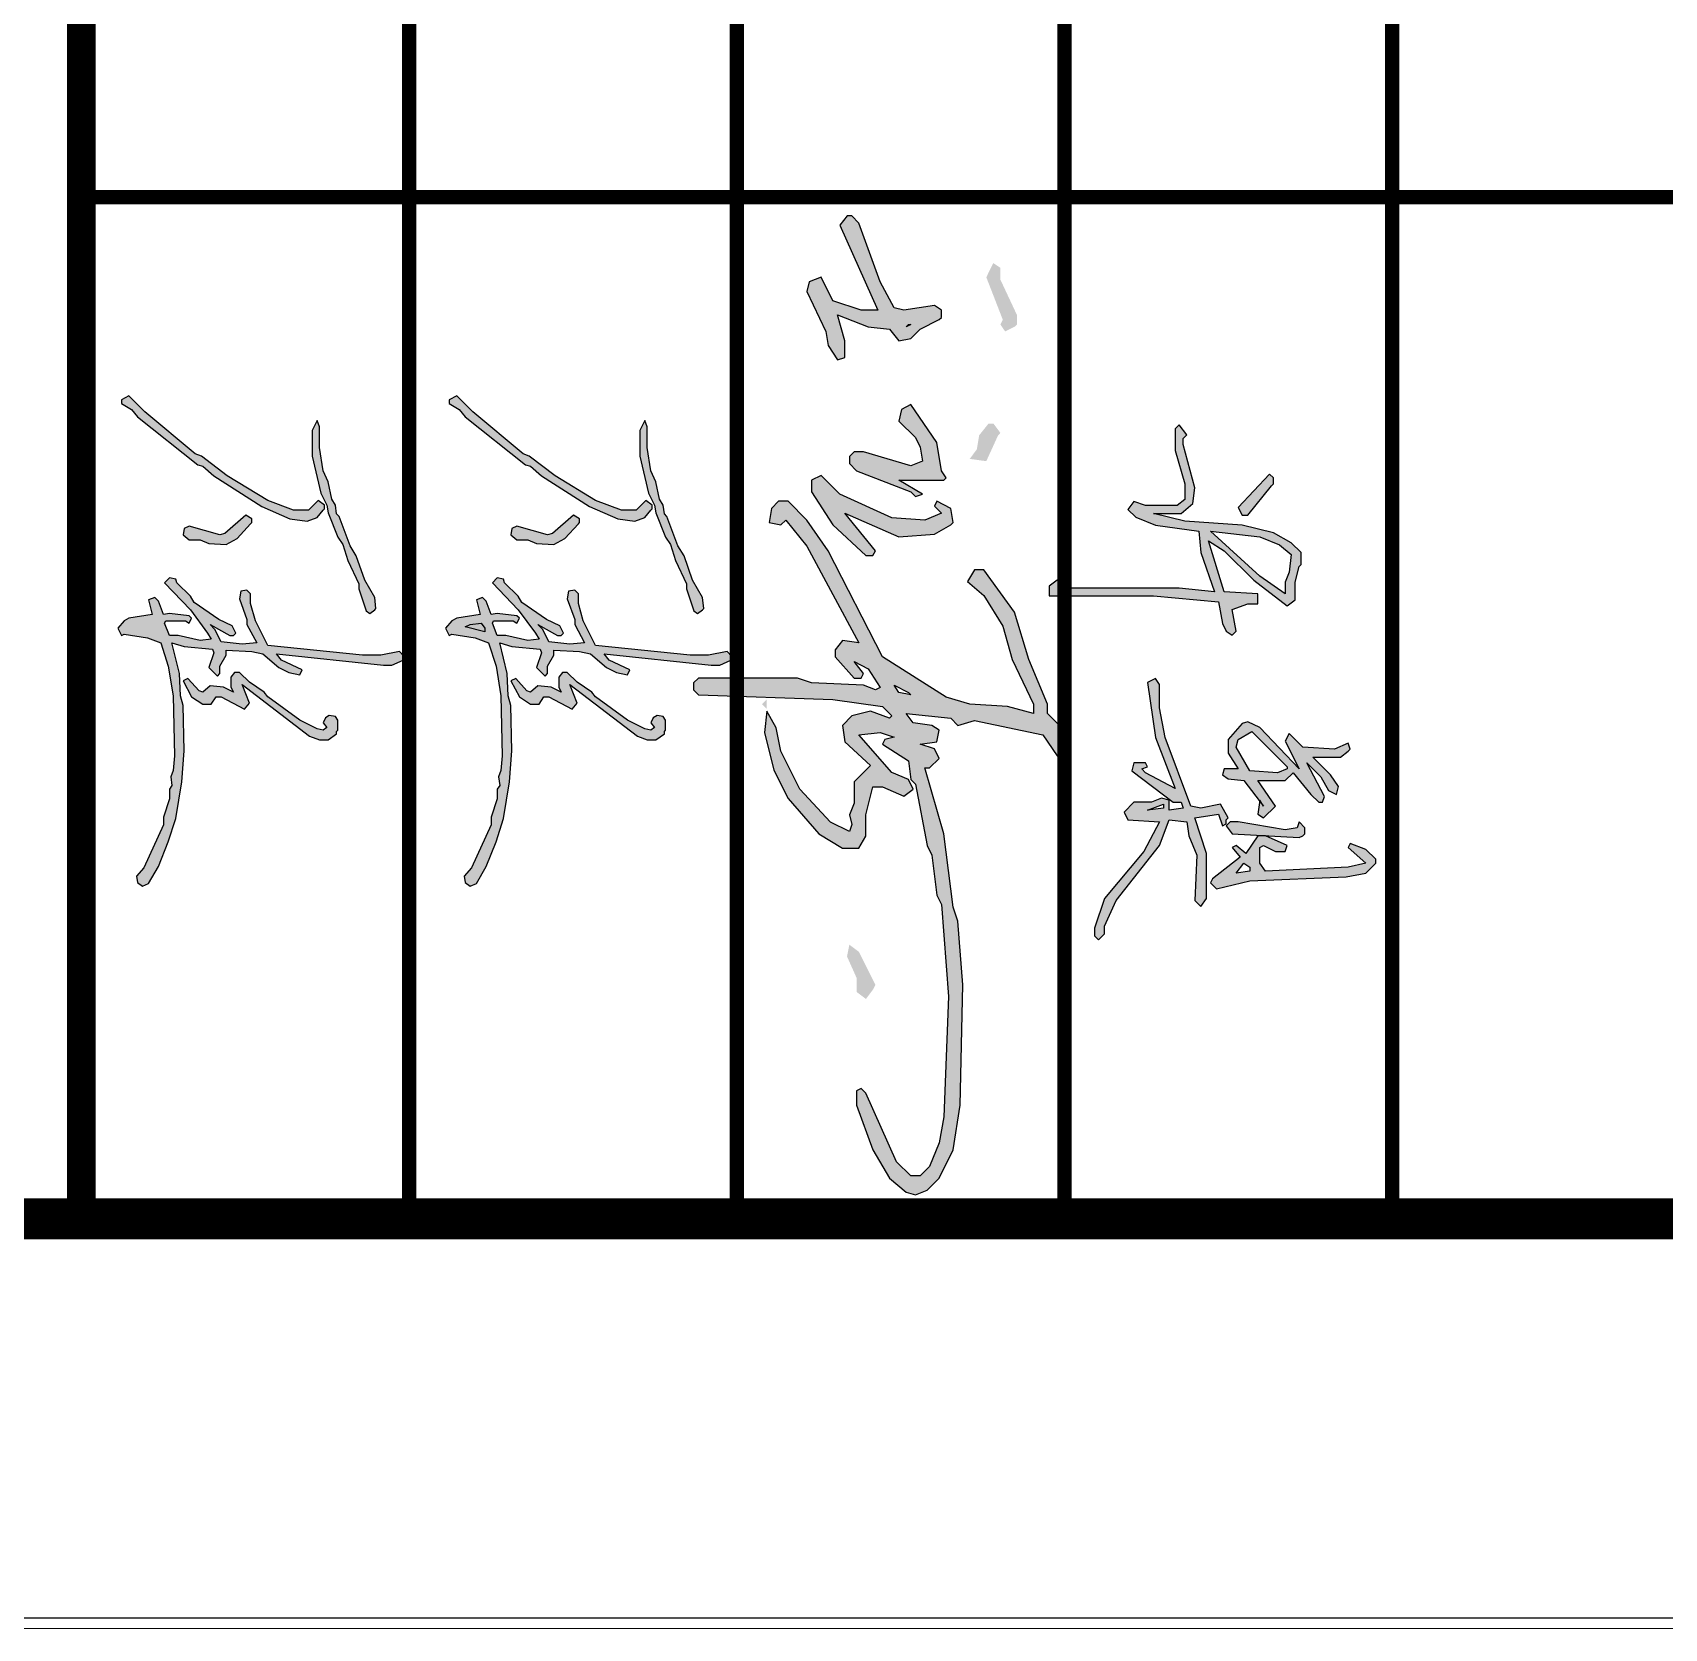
# Model space of a CAD drawing. Extents: x 826826 to 1642106, y -156213 to 399140.
# Drawn here: x 1514867 to 1515862, y 282493 to 283467 of the extents above; entities that cross this region are included whole.
import ezdxf

# ---------------------------------------------------------------- set-up
doc = ezdxf.new("R2010")
doc.units = 0
doc.header["$LTSCALE"] = 1000
doc.layers.get('0').update_dxf_attribs({"linetype": 'CONTINUOUS'})
doc.layers.add('yichutu', color=7, linetype='CONTINUOUS')
doc.layers.add('图框', color=9, linetype='CONTINUOUS', lineweight=18)

# ---------------------------------------------------------------- blocks, each defined once
blk = doc.blocks.new('A$C6AF37BC7')
h = blk.add_hatch(color=256)
h.paths.add_polyline_path([(660, -48), (672, -48), (678, -96)], flags=16)
h.paths.add_polyline_path([(708, 144), (702, 150), (660, 126), (672, 66), (666, 36), (456, -42), (366, -60), (294, -60), (276, -72), (288, -96), (456, -72), (612, -12), (564, -102), (552, -114), (546, -96), (534, -102), (534, -138), (558, -144), (654, -18), (654, 6), (672, 12), (678, -30), (648, -30), (642, -54), (654, -84), (654, -138), (684, -168), (708, -156), (714, -60), (804, -108), (948, -228), (1038, -258), (1062, -258), (1074, -246), (1056, -228), (1032, -228), (954, -192), (786, -60), (708, -30), (714, 24), (756, 30), (816, 54), (954, 48), (972, 66), (948, 84), (810, 84), (702, 48), (690, 120), (726, 132), (720, 144)])
h.paths.add_polyline_path([(852, 216), (864, 216), (870, 174), (840, 198)], flags=16)
h.paths.add_polyline_path([(-312, 282), (-318, 288), (-336, 288), (-348, 276), (-246, 180), (-222, 192), (-222, 210)], flags=17)
h.paths.add_polyline_path([(546, 330), (552, 330), (564, 300), (558, 216), (486, 174), (462, 180), (438, 222)], flags=16)
h.paths.add_polyline_path([(-102, 342), (-48, 336), (-18, 324), (18, 324), (-36, 246), (-174, 96), (-156, 246), (-132, 306)], flags=16)
h.paths.add_polyline_path([(-66, 366), (-72, 372), (-108, 372), (-138, 342), (-168, 288), (-192, 192), (-204, 18), (-228, -78), (-228, 6), (-258, 42), (-306, 48), (-438, 12), (-456, 12), (-468, 24), (-498, 0), (-486, -12), (-420, -12), (-318, 18), (-270, 18), (-252, -6), (-252, -102), (-264, -138), (-240, -156), (-216, -132), (-192, -72), (-174, 60), (-108, 66), (12, 108), (0, 0), (0, -366), (-18, -342), (-24, -372), (-6, -396), (24, -396), (24, -78), (42, 120), (108, 132), (132, 144), (144, 162), (132, 174), (66, 162), (48, 210), (48, 240), (18, 240), (12, 138), (-144, 90), (-114, 138), (-24, 228), (54, 330), (36, 354), (-18, 354)])
h.paths.add_polyline_path([(756, 378), (750, 384), (732, 384), (714, 366), (732, 360), (738, 324), (714, 180), (714, 156), (726, 144), (750, 162), (762, 366)])
h.paths.add_polyline_path([(498, 516), (492, 522), (474, 516), (492, 474), (486, 378), (444, 336), (468, 324), (552, 366), (426, 246), (408, 210), (414, 192), (462, 150), (504, 150), (552, 180), (552, 138), (570, 132), (582, 150), (588, 198), (666, 258), (648, 246), (690, 240), (702, 258), (666, 294), (588, 240), (588, 324), (564, 348), (630, 402), (654, 426), (654, 438), (636, 444), (534, 390), (576, 432), (618, 456), (630, 480), (606, 486), (570, 462), (516, 408), (516, 492)])
h.paths.add_polyline_path([(846, 594), (840, 600), (828, 600), (798, 570), (780, 522), (792, 516), (840, 570), (852, 516), (864, 264), (840, 246), (792, 246), (786, 258), (804, 294), (804, 324), (786, 330), (756, 264), (756, 240), (810, 204), (786, 174), (792, 162), (822, 186), (888, 102), (900, 96), (918, 114), (894, 216), (882, 510), (870, 570)])
at = {"linetype": 'Continuous'}
for points in [[(846, 594), (840, 600), (828, 600), (798, 570), (780, 522), (792, 516), (840, 570), (852, 516), (864, 264), (840, 246), (792, 246), (786, 258), (804, 294), (804, 324), (786, 330), (756, 264), (756, 240), (810, 204), (786, 174), (792, 162), (822, 186), (888, 102), (900, 96), (918, 114), (894, 216), (882, 510), (870, 570), (846, 594)], [(498, 516), (492, 522), (474, 516), (492, 474), (486, 378), (444, 336), (468, 324), (552, 366), (426, 246), (408, 210), (414, 192), (462, 150), (504, 150), (552, 180), (552, 138), (570, 132), (582, 150), (588, 198), (666, 258), (648, 246), (690, 240), (702, 258), (666, 294), (588, 240), (588, 324), (564, 348), (630, 402), (654, 426), (654, 438), (636, 444), (534, 390), (576, 432), (618, 456), (630, 480), (606, 486), (570, 462), (516, 408), (516, 492), (498, 516)], [(-66, 366), (-72, 372), (-108, 372), (-138, 342), (-168, 288), (-192, 192), (-204, 18), (-228, -78), (-228, 6), (-258, 42), (-306, 48), (-438, 12), (-456, 12), (-468, 24), (-498, 0), (-486, -12), (-420, -12), (-318, 18), (-270, 18), (-252, -6), (-252, -102), (-264, -138), (-240, -156), (-216, -132), (-192, -72), (-174, 60), (-108, 66), (12, 108), (0, 0), (0, -366), (-18, -342), (-24, -372), (-6, -396), (24, -396), (24, -78), (42, 120), (108, 132), (132, 144), (144, 162), (132, 174), (66, 162), (48, 210), (48, 240), (18, 240), (12, 138), (-144, 90), (-114, 138), (-24, 228), (54, 330), (36, 354), (-18, 354), (-66, 366)], [(756, 378), (750, 384), (732, 384), (714, 366), (732, 360), (738, 324), (714, 180), (714, 156), (726, 144), (750, 162), (762, 366), (756, 378)], [(-102, 342), (-48, 336), (-18, 324), (18, 324), (-36, 246), (-174, 96), (-156, 246), (-132, 306), (-102, 342)], [(546, 330), (552, 330), (564, 300), (558, 216), (486, 174), (462, 180), (438, 222), (546, 330)], [(-312, 282), (-318, 288), (-336, 288), (-348, 276), (-246, 180), (-222, 192), (-222, 210), (-312, 282)], [(852, 216), (864, 216), (870, 174), (840, 198), (852, 216)], [(708, 144), (702, 150), (660, 126), (672, 66), (666, 36), (456, -42), (366, -60), (294, -60), (276, -72), (288, -96), (456, -72), (612, -12), (564, -102), (552, -114), (546, -96), (534, -102), (534, -138), (558, -144), (654, -18), (654, 6), (672, 12), (678, -30), (648, -30), (642, -54), (654, -84), (654, -138), (684, -168), (708, -156), (714, -60), (804, -108), (948, -228), (1038, -258), (1062, -258), (1074, -246), (1056, -228), (1032, -228), (954, -192), (786, -60), (708, -30), (714, 24), (756, 30), (816, 54), (954, 48), (972, 66), (948, 84), (810, 84), (702, 48), (690, 120), (726, 132), (720, 144), (708, 144)], [(660, -48), (672, -48), (678, -96), (660, -48)]]:
    blk.add_lwpolyline(points, dxfattribs=at)
blk = doc.blocks.new('GFDDDDRG')
at = {"linetype": 'Continuous'}
h = blk.add_hatch(color=0, dxfattribs=at)
h.paths.add_polyline_path([(898706.6, -158931.4), (898709.5, -158928.5), (898703.7, -158914.1), (898703.7, -158896.8), (898689.3, -158882.4), (898689.3, -158870.9), (898666.3, -158816.2), (898649, -158758.6), (898611.6, -158706.7), (898600.1, -158706.7), (898591.4, -158721.1), (898611.6, -158738.4), (898634.6, -158775.8), (898646.1, -158816.2), (898672.1, -158870.9), (898672.1, -158882.4), (898640.4, -158873.8), (898594.3, -158870.9), (898565.5, -158862.2), (898487.7, -158813.3), (898421.5, -158683.7), (898395.6, -158646.2), (898372.5, -158623.2), (898361, -158623.2), (898352.4, -158631.8), (898349.5, -158649.1), (898363.9, -158652), (898369.7, -158646.2), (898395.6, -158677.9), (898458.9, -158796), (898438.8, -158793.1), (898430.1, -158804.6), (898430.1, -158813.3), (898453.2, -158839.2), (898461.8, -158839.2), (898464.7, -158833.4), (898453.2, -158819), (898470.5, -158827.7), (898484.9, -158850.7), (898479.1, -158853.6), (898464.7, -158847.8), (898401.3, -158845), (898384.1, -158839.2), (898263.1, -158839.2), (898257.3, -158845), (898257.3, -158853.6), (898263.1, -158859.4), (898427.3, -158865.1), (898487.7, -158873.8), (898499.3, -158885.3), (898496.4, -158888.2), (898473.3, -158879.5), (898450.3, -158885.3), (898438.8, -158896.8), (898441.7, -158917), (898473.3, -158945.8), (898453.2, -158965.9), (898453.2, -158991.8), (898447.4, -159006.2), (898450.3, -159017.8), (898447.4, -159026.4), (898424.4, -159014.9), (898386.9, -158974.6), (898363.9, -158928.5), (898358.1, -158899.7), (898346.6, -158879.5), (898343.7, -158905.4), (898355.3, -158951.5), (898372.5, -158986.1), (898410, -159029.3), (898438.8, -159046.6), (898458.9, -159046.6), (898467.6, -159032.2), (898467.6, -159006.2), (898476.2, -158971.7), (898487.7, -158971.7), (898513.7, -158983.2), (898525.2, -158974.6), (898519.4, -158963), (898499.3, -158954.4), (898458.9, -158908.3), (898484.9, -158905.4), (898502.1, -158911.2), (898490.6, -158914.1), (898487.7, -158919.8), (898519.4, -158940), (898522.3, -158963), (898528.1, -158968.8), (898542.5, -159043.7), (898548.2, -159055.2), (898554, -159104.2), (898559.7, -159115.7), (898568.4, -159228), (898562.6, -159374.9), (898556.9, -159406.6), (898545.3, -159435.4), (898533.8, -159446.9), (898522.3, -159446.9), (898505, -159429.6), (898467.6, -159346.1), (898461.8, -159340.3), (898456.1, -159343.2), (898456.1, -159360.5), (898476.2, -159415.2), (898496.4, -159449.8), (898516.5, -159467), (898528.1, -159469.9), (898542.5, -159464.2), (898556.9, -159449.8), (898574.1, -159415.2), (898582.8, -159360.5), (898585.7, -159213.6), (898579.9, -159135.8), (898574.1, -159118.6), (898562.6, -159029.3), (898539.6, -158948.6), (898545.3, -158948.6), (898556.9, -158937.1), (898551.1, -158925.6), (898533.8, -158919.8), (898554, -158917), (898556.9, -158902.6), (898548.2, -158896.8), (898525.2, -158893.9), (898516.5, -158882.4), (898571.3, -158888.2), (898579.9, -158896.8), (898600.1, -158891), (898683.6, -158908.3), (898700.9, -158934.2)])
h.paths.add_polyline_path([(898519.4, -158856.5), (898522.3, -158859.4), (898507.9, -158856.5), (898502.1, -158847.8)], flags=16)
h.paths.add_polyline_path([(898343.7, -158873.8), (898346.6, -158876.6), (898346.6, -158865.1), (898340.9, -158870.9)], flags=17)
h.paths.add_polyline_path([(898476.2, -159219.4), (898479.1, -159213.6), (898458.9, -159173.3), (898447.4, -159164.6), (898444.5, -159179), (898456.1, -159205), (898456.1, -159222.2), (898467.6, -159230.9)], flags=17)
h.paths.add_polyline_path([(898519.4, -158407.2), (898522.3, -158407.2), (898516.5, -158410.1)], flags=16)
h.paths.add_polyline_path([(898556.9, -158401.4), (898559.7, -158398.6), (898559.7, -158389.9), (898551.1, -158384.2), (898513.7, -158389.9), (898502.1, -158387), (898484.9, -158355.4), (898458.9, -158283.4), (898450.3, -158274.7), (898444.5, -158274.7), (898435.9, -158286.2), (898482, -158389.9), (898461.8, -158389.9), (898427.3, -158378.4), (898412.9, -158349.6), (898398.5, -158355.4), (898395.6, -158366.9), (898418.6, -158415.8), (898421.5, -158433.1), (898433, -158450.4), (898441.7, -158447.5), (898441.7, -158427.4), (898433, -158395.7), (898470.5, -158410.1), (898496.4, -158413), (898507.9, -158427.4), (898522.3, -158424.5), (898533.8, -158413)])
h.paths.add_polyline_path([(898562.6, -158597.3), (898565.5, -158594.4), (898559.7, -158585.8), (898554, -158551.2), (898522.3, -158505.1), (898510.8, -158510.9), (898507.9, -158525.3), (898528.1, -158545.4), (898533.8, -158557), (898536.7, -158574.2), (898522.3, -158580), (898464.7, -158562.7), (898453.2, -158562.7), (898447.4, -158568.5), (898447.4, -158577.1), (898456.1, -158585.8), (898522.3, -158611.7), (898528.1, -158617.4), (898536.7, -158614.6), (898507.9, -158597.3)])
h.paths.add_polyline_path([(898571.3, -158652), (898574.1, -158649.1), (898571.3, -158631.8), (898554, -158623.2), (898551.1, -158629), (898559.7, -158637.6), (898539.6, -158646.2), (898499.3, -158643.4), (898435.9, -158614.6), (898412.9, -158591.5), (898401.3, -158597.3), (898401.3, -158611.7), (898427.3, -158652), (898467.6, -158689.4), (898476.2, -158689.4), (898479.1, -158683.7), (898441.7, -158637.6), (898507.9, -158666.4), (898551.1, -158663.5)])
h.paths.add_polyline_path([(898628.9, -158542.6), (898631.7, -158539.7), (898623.1, -158528.2), (898617.3, -158528.2), (898605.8, -158542.6), (898602.9, -158559.8), (898594.3, -158571.4), (898614.5, -158574.2)])
h.paths.add_polyline_path([(898649, -158410.1), (898651.9, -158407.2), (898651.9, -158395.7), (898631.7, -158352.5), (898631.7, -158338.1), (898623.1, -158332.3), (898614.5, -158349.6), (898634.6, -158401.4), (898631.7, -158407.2), (898637.5, -158415.8)])
h = blk.add_hatch(color=256, dxfattribs=at)
h.paths.add_polyline_path([(897805.1, -158634.1), (897806.6, -158632.6), (897806.6, -158628.1), (897799.1, -158622.1), (897787.1, -158634.1), (897769.1, -158634.1), (897737.6, -158622.1), (897688.1, -158592.1), (897656.6, -158568.1), (897649.1, -158565.1), (897587.6, -158514.1), (897568.1, -158494.6), (897559.1, -158499.1), (897559.1, -158503.6), (897571.1, -158511.1), (897578.6, -158520.1), (897652.1, -158578.6), (897658.1, -158580.1), (897671.6, -158592.1), (897730.1, -158629.6), (897764.6, -158644.6), (897785.6, -158647.6), (897797.6, -158643.1)])
h.paths.add_polyline_path([(897868.1, -158755.6), (897869.6, -158754.1), (897868.1, -158740.6), (897856.1, -158719.6), (897845.6, -158689.6), (897838.1, -158677.6), (897824.6, -158641.6), (897821.6, -158638.6), (897820.1, -158628.1), (897815.6, -158620.6), (897811.1, -158599.6), (897805.1, -158586.1), (897800.6, -158557.6), (897800.6, -158532.1), (897797.6, -158524.6), (897791.6, -158536.6), (897791.6, -158568.1), (897802.1, -158613.1), (897809.6, -158628.1), (897811.1, -158637.1), (897823.1, -158667.1), (897829.1, -158676.1), (897835.1, -158695.6), (897848.6, -158724.1), (897848.6, -158730.1), (897857.6, -158757.1), (897862.1, -158760.1)])
h.paths.add_polyline_path([(897716.6, -158650.6), (897718.1, -158649.1), (897718.1, -158644.6), (897710.6, -158640.1), (897685.1, -158662.6), (897679.1, -158664.1), (897641.6, -158653.6), (897635.6, -158656.6), (897634.1, -158664.1), (897641.6, -158670.1), (897655.1, -158670.1), (897665.6, -158674.6), (897686.6, -158676.1), (897700.1, -158668.6)])
h.paths.add_polyline_path([(897902.6, -158817.1), (897904.1, -158815.6), (897904.1, -158812.6), (897898.1, -158806.6), (897875.6, -158811.1), (897853.1, -158811.1), (897737.6, -158799.1), (897722.6, -158769.1), (897716.6, -158748.1), (897716.6, -158736.1), (897712.1, -158731.6), (897704.6, -158733.1), (897703.1, -158742.1), (897712.1, -158767.6), (897712.1, -158773.6), (897724.1, -158796.1), (897706.1, -158797.6), (897680.6, -158794.6), (897673.1, -158779.6), (897667.1, -158773.6), (897691.1, -158787.1), (897695.6, -158787.1), (897698.6, -158784.1), (897694.1, -158775.1), (897677.6, -158767.6), (897647.6, -158746.6), (897643.1, -158739.1), (897626.6, -158722.6), (897625.1, -158718.1), (897617.6, -158716.6), (897611.6, -158722.6), (897643.1, -158755.6), (897664.1, -158784.1), (897668.6, -158791.6), (897655.1, -158793.1), (897628.1, -158787.1), (897617.6, -158787.1), (897611.6, -158772.1), (897613.1, -158769.1), (897637.1, -158769.1), (897641.6, -158772.1), (897644.6, -158766.1), (897641.6, -158763.1), (897617.6, -158760.1), (897610.1, -158761.6), (897604.1, -158745.1), (897599.6, -158740.6), (897592.1, -158743.6), (897596.6, -158761.6), (897568.1, -158766.1), (897562.1, -158769.1), (897554.6, -158778.1), (897559.1, -158787.1), (897562.1, -158785.6), (897590.6, -158790.1), (897607.1, -158796.1), (897616.1, -158824.6), (897622.1, -158860.6), (897623.6, -158934.1), (897622.1, -158952.1), (897619.1, -158959.6), (897620.6, -158970.1), (897617.6, -158974.6), (897617.6, -158986.6), (897610.1, -159009.1), (897610.1, -159018.1), (897586.1, -159070.6), (897577.1, -159081.1), (897578.6, -159088.6), (897584.6, -159093.1), (897592.1, -159090.1), (897604.1, -159069.1), (897616.1, -159039.1), (897625.1, -159010.6), (897632.6, -158965.6), (897635.6, -158928.1), (897634.1, -158872.6), (897631.1, -158860.6), (897629.6, -158833.6), (897620.6, -158796.1), (897635.6, -158800.6), (897670.1, -158803.6), (897671.6, -158808.1), (897665.6, -158826.1), (897676.1, -158836.6), (897679.1, -158833.6), (897679.1, -158824.6), (897686.6, -158811.1), (897686.6, -158805.1), (897718.1, -158806.6), (897731.6, -158809.6), (897751.1, -158826.1), (897763.1, -158832.1), (897776.6, -158835.1), (897779.6, -158829.1), (897754.1, -158817.1), (897748.1, -158809.6), (897878.6, -158823.1), (897889.1, -158823.1)])
h.paths.add_polyline_path([(897821.6, -158904.1), (897823.1, -158902.6), (897823.1, -158890.6), (897820.1, -158886.1), (897812.6, -158884.6), (897808.1, -158887.6), (897805.1, -158893.6), (897809.6, -158899.6), (897805.1, -158902.6), (897797.6, -158901.1), (897776.6, -158890.6), (897737.6, -158862.1), (897733.1, -158856.1), (897715.1, -158844.1), (897703.1, -158832.1), (897697.1, -158832.1), (897692.6, -158838.1), (897692.6, -158850.1), (897695.6, -158856.1), (897683.6, -158850.1), (897667.1, -158848.6), (897658.1, -158856.1), (897653.6, -158854.6), (897640.1, -158839.6), (897634.1, -158842.6), (897644.6, -158862.1), (897658.1, -158871.1), (897668.6, -158871.1), (897674.6, -158862.1), (897680.6, -158862.1), (897709.1, -158877.1), (897715.1, -158869.6), (897706.1, -158847.1), (897788.6, -158910.1), (897800.6, -158914.6), (897811.1, -158914.6), (897821.6, -158907.1)], flags=17)
h = blk.add_hatch(color=256, dxfattribs=at)
h.paths.add_polyline_path([(898205.1, -158634.1), (898206.6, -158632.6), (898206.6, -158628.1), (898199.1, -158622.1), (898187.1, -158634.1), (898169.1, -158634.1), (898137.6, -158622.1), (898088.1, -158592.1), (898056.6, -158568.1), (898049.1, -158565.1), (897987.6, -158514.1), (897968.1, -158494.6), (897959.1, -158499.1), (897959.1, -158503.6), (897971.1, -158511.1), (897978.6, -158520.1), (898052.1, -158578.6), (898058.1, -158580.1), (898071.6, -158592.1), (898130.1, -158629.6), (898164.6, -158644.6), (898185.6, -158647.6), (898197.6, -158643.1)])
h.paths.add_polyline_path([(898268.1, -158755.6), (898269.6, -158754.1), (898268.1, -158740.6), (898256.1, -158719.6), (898245.6, -158689.6), (898238.1, -158677.6), (898224.6, -158641.6), (898221.6, -158638.6), (898220.1, -158628.1), (898215.6, -158620.6), (898211.1, -158599.6), (898205.1, -158586.1), (898200.6, -158557.6), (898200.6, -158532.1), (898197.6, -158524.6), (898191.6, -158536.6), (898191.6, -158568.1), (898202.1, -158613.1), (898209.6, -158628.1), (898211.1, -158637.1), (898223.1, -158667.1), (898229.1, -158676.1), (898235.1, -158695.6), (898248.6, -158724.1), (898248.6, -158730.1), (898257.6, -158757.1), (898262.1, -158760.1)])
h.paths.add_polyline_path([(898116.6, -158650.6), (898118.1, -158649.1), (898118.1, -158644.6), (898110.6, -158640.1), (898085.1, -158662.6), (898079.1, -158664.1), (898041.6, -158653.6), (898035.6, -158656.6), (898034.1, -158664.1), (898041.6, -158670.1), (898055.1, -158670.1), (898065.6, -158674.6), (898086.6, -158676.1), (898100.1, -158668.6)])
h.paths.add_polyline_path([(898302.6, -158817.1), (898304.1, -158815.6), (898304.1, -158812.6), (898298.1, -158806.6), (898275.6, -158811.1), (898253.1, -158811.1), (898137.6, -158799.1), (898122.6, -158769.1), (898116.6, -158748.1), (898116.6, -158736.1), (898112.1, -158731.6), (898104.6, -158733.1), (898103.1, -158742.1), (898112.1, -158767.6), (898112.1, -158773.6), (898124.1, -158796.1), (898106.1, -158797.6), (898080.6, -158794.6), (898073.1, -158779.6), (898067.1, -158773.6), (898091.1, -158787.1), (898095.6, -158787.1), (898098.6, -158784.1), (898094.1, -158775.1), (898077.6, -158767.6), (898047.6, -158746.6), (898043.1, -158739.1), (898026.6, -158722.6), (898025.1, -158718.1), (898017.6, -158716.6), (898011.6, -158722.6), (898043.1, -158755.6), (898064.1, -158784.1), (898068.6, -158791.6), (898055.1, -158793.1), (898028.1, -158787.1), (898017.6, -158787.1), (898011.6, -158772.1), (898013.1, -158769.1), (898037.1, -158769.1), (898041.6, -158772.1), (898044.6, -158766.1), (898041.6, -158763.1), (898017.6, -158760.1), (898010.1, -158761.6), (898004.1, -158745.1), (897999.6, -158740.6), (897992.1, -158743.6), (897996.6, -158761.6), (897968.1, -158766.1), (897962.1, -158769.1), (897954.6, -158778.1), (897959.1, -158787.1), (897962.1, -158785.6), (897990.6, -158790.1), (898007.1, -158796.1), (898016.1, -158824.6), (898022.1, -158860.6), (898023.6, -158934.1), (898022.1, -158952.1), (898019.1, -158959.6), (898020.6, -158970.1), (898017.6, -158974.6), (898017.6, -158986.6), (898010.1, -159009.1), (898010.1, -159018.1), (897986.1, -159070.6), (897977.1, -159081.1), (897978.6, -159088.6), (897984.6, -159093.1), (897992.1, -159090.1), (898004.1, -159069.1), (898016.1, -159039.1), (898025.1, -159010.6), (898032.6, -158965.6), (898035.6, -158928.1), (898034.1, -158872.6), (898031.1, -158860.6), (898029.6, -158833.6), (898020.6, -158796.1), (898035.6, -158800.6), (898070.1, -158803.6), (898071.6, -158808.1), (898065.6, -158826.1), (898076.1, -158836.6), (898079.1, -158833.6), (898079.1, -158824.6), (898086.6, -158811.1), (898086.6, -158805.1), (898118.1, -158806.6), (898131.6, -158809.6), (898151.1, -158826.1), (898163.1, -158832.1), (898176.6, -158835.1), (898179.6, -158829.1), (898154.1, -158817.1), (898148.1, -158809.6), (898278.6, -158823.1), (898289.1, -158823.1)])
h.paths.add_polyline_path([(898221.6, -158904.1), (898223.1, -158902.6), (898223.1, -158890.6), (898220.1, -158886.1), (898212.6, -158884.6), (898208.1, -158887.6), (898205.1, -158893.6), (898209.6, -158899.6), (898205.1, -158902.6), (898197.6, -158901.1), (898176.6, -158890.6), (898137.6, -158862.1), (898133.1, -158856.1), (898115.1, -158844.1), (898103.1, -158832.1), (898097.1, -158832.1), (898092.6, -158838.1), (898092.6, -158850.1), (898095.6, -158856.1), (898083.6, -158850.1), (898067.1, -158848.6), (898058.1, -158856.1), (898053.6, -158854.6), (898040.1, -158839.6), (898034.1, -158842.6), (898044.6, -158862.1), (898058.1, -158871.1), (898068.6, -158871.1), (898074.6, -158862.1), (898080.6, -158862.1), (898109.1, -158877.1), (898115.1, -158869.6), (898106.1, -158847.1), (898188.6, -158910.1), (898200.6, -158914.6), (898211.1, -158914.6), (898221.6, -158907.1)], flags=17)
at = {"color": 0, "linetype": 'Continuous'}
for points in [[(898556.9, -158401.4), (898559.7, -158398.6), (898559.7, -158389.9), (898551.1, -158384.2), (898513.7, -158389.9), (898502.1, -158387), (898484.9, -158355.4), (898458.9, -158283.4), (898450.3, -158274.7), (898444.5, -158274.7), (898435.9, -158286.2), (898482, -158389.9), (898461.8, -158389.9), (898427.3, -158378.4), (898412.9, -158349.6), (898398.5, -158355.4), (898395.6, -158366.9), (898418.6, -158415.8), (898421.5, -158433.1), (898433, -158450.4), (898441.7, -158447.5), (898441.7, -158427.4), (898433, -158395.7), (898470.5, -158410.1), (898496.4, -158413), (898507.9, -158427.4), (898522.3, -158424.5), (898533.8, -158413), (898556.9, -158401.4)], [(898519.4, -158407.2), (898522.3, -158407.2), (898516.5, -158410.1), (898519.4, -158407.2)], [(898562.6, -158597.3), (898565.5, -158594.4), (898559.7, -158585.8), (898554, -158551.2), (898522.3, -158505.1), (898510.8, -158510.9), (898507.9, -158525.3), (898528.1, -158545.4), (898533.8, -158557), (898536.7, -158574.2), (898522.3, -158580), (898464.7, -158562.7), (898453.2, -158562.7), (898447.4, -158568.5), (898447.4, -158577.1), (898456.1, -158585.8), (898522.3, -158611.7), (898528.1, -158617.4), (898536.7, -158614.6), (898507.9, -158597.3), (898562.6, -158597.3)], [(898571.3, -158652), (898574.1, -158649.1), (898571.3, -158631.8), (898554, -158623.2), (898551.1, -158629), (898559.7, -158637.6), (898539.6, -158646.2), (898499.3, -158643.4), (898435.9, -158614.6), (898412.9, -158591.5), (898401.3, -158597.3), (898401.3, -158611.7), (898427.3, -158652), (898467.6, -158689.4), (898476.2, -158689.4), (898479.1, -158683.7), (898441.7, -158637.6), (898507.9, -158666.4), (898551.1, -158663.5), (898571.3, -158652)], [(898706.6, -158931.4), (898709.5, -158928.5), (898703.7, -158914.1), (898703.7, -158896.8), (898689.3, -158882.4), (898689.3, -158870.9), (898666.3, -158816.2), (898649, -158758.6), (898611.6, -158706.7), (898600.1, -158706.7), (898591.4, -158721.1), (898611.6, -158738.4), (898634.6, -158775.8), (898646.1, -158816.2), (898672.1, -158870.9), (898672.1, -158882.4), (898640.4, -158873.8), (898594.3, -158870.9), (898565.5, -158862.2), (898487.7, -158813.3), (898421.5, -158683.7), (898395.6, -158646.2), (898372.5, -158623.2), (898361, -158623.2), (898352.4, -158631.8), (898349.5, -158649.1), (898363.9, -158652), (898369.7, -158646.2), (898395.6, -158677.9), (898458.9, -158796), (898438.8, -158793.1), (898430.1, -158804.6), (898430.1, -158813.3), (898453.2, -158839.2), (898461.8, -158839.2), (898464.7, -158833.4), (898453.2, -158819), (898470.5, -158827.7), (898484.9, -158850.7), (898479.1, -158853.6), (898464.7, -158847.8), (898401.3, -158845), (898384.1, -158839.2), (898263.1, -158839.2), (898257.3, -158845), (898257.3, -158853.6), (898263.1, -158859.4), (898427.3, -158865.1), (898487.7, -158873.8), (898499.3, -158885.3), (898496.4, -158888.2), (898473.3, -158879.5), (898450.3, -158885.3), (898438.8, -158896.8), (898441.7, -158917), (898473.3, -158945.8), (898453.2, -158965.9), (898453.2, -158991.8), (898447.4, -159006.2), (898450.3, -159017.8), (898447.4, -159026.4), (898424.4, -159014.9), (898386.9, -158974.6), (898363.9, -158928.5), (898358.1, -158899.7), (898346.6, -158879.5), (898343.7, -158905.4), (898355.3, -158951.5), (898372.5, -158986.1), (898410, -159029.3), (898438.8, -159046.6), (898458.9, -159046.6), (898467.6, -159032.2), (898467.6, -159006.2), (898476.2, -158971.7), (898487.7, -158971.7), (898513.7, -158983.2), (898525.2, -158974.6), (898519.4, -158963), (898499.3, -158954.4), (898458.9, -158908.3), (898484.9, -158905.4), (898502.1, -158911.2), (898490.6, -158914.1), (898487.7, -158919.8), (898519.4, -158940), (898522.3, -158963), (898528.1, -158968.8), (898542.5, -159043.7), (898548.2, -159055.2), (898554, -159104.2), (898559.7, -159115.7), (898568.4, -159228), (898562.6, -159374.9), (898556.9, -159406.6), (898545.3, -159435.4), (898533.8, -159446.9), (898522.3, -159446.9), (898505, -159429.6), (898467.6, -159346.1), (898461.8, -159340.3), (898456.1, -159343.2), (898456.1, -159360.5), (898476.2, -159415.2), (898496.4, -159449.8), (898516.5, -159467), (898528.1, -159469.9), (898542.5, -159464.2), (898556.9, -159449.8), (898574.1, -159415.2), (898582.8, -159360.5), (898585.7, -159213.6), (898579.9, -159135.8), (898574.1, -159118.6), (898562.6, -159029.3), (898539.6, -158948.6), (898545.3, -158948.6), (898556.9, -158937.1), (898551.1, -158925.6), (898533.8, -158919.8), (898554, -158917), (898556.9, -158902.6), (898548.2, -158896.8), (898525.2, -158893.9), (898516.5, -158882.4), (898571.3, -158888.2), (898579.9, -158896.8), (898600.1, -158891), (898683.6, -158908.3), (898700.9, -158934.2), (898706.6, -158931.4)], [(898519.4, -158856.5), (898522.3, -158859.4), (898507.9, -158856.5), (898502.1, -158847.8), (898519.4, -158856.5)]]:
    blk.add_lwpolyline(points, dxfattribs=at)
at = {"linetype": 'Continuous'}
for points in [[(897805.1, -158634.1), (897806.6, -158632.6), (897806.6, -158628.1), (897799.1, -158622.1), (897787.1, -158634.1), (897769.1, -158634.1), (897737.6, -158622.1), (897688.1, -158592.1), (897656.6, -158568.1), (897649.1, -158565.1), (897587.6, -158514.1), (897568.1, -158494.6), (897559.1, -158499.1), (897559.1, -158503.6), (897571.1, -158511.1), (897578.6, -158520.1), (897652.1, -158578.6), (897658.1, -158580.1), (897671.6, -158592.1), (897730.1, -158629.6), (897764.6, -158644.6), (897785.6, -158647.6), (897797.6, -158643.1), (897805.1, -158634.1)], [(898205.1, -158634.1), (898206.6, -158632.6), (898206.6, -158628.1), (898199.1, -158622.1), (898187.1, -158634.1), (898169.1, -158634.1), (898137.6, -158622.1), (898088.1, -158592.1), (898056.6, -158568.1), (898049.1, -158565.1), (897987.6, -158514.1), (897968.1, -158494.6), (897959.1, -158499.1), (897959.1, -158503.6), (897971.1, -158511.1), (897978.6, -158520.1), (898052.1, -158578.6), (898058.1, -158580.1), (898071.6, -158592.1), (898130.1, -158629.6), (898164.6, -158644.6), (898185.6, -158647.6), (898197.6, -158643.1), (898205.1, -158634.1)], [(897868.1, -158755.6), (897869.6, -158754.1), (897868.1, -158740.6), (897856.1, -158719.6), (897845.6, -158689.6), (897838.1, -158677.6), (897824.6, -158641.6), (897821.6, -158638.6), (897820.1, -158628.1), (897815.6, -158620.6), (897811.1, -158599.6), (897805.1, -158586.1), (897800.6, -158557.6), (897800.6, -158532.1), (897797.6, -158524.6), (897791.6, -158536.6), (897791.6, -158568.1), (897802.1, -158613.1), (897809.6, -158628.1), (897811.1, -158637.1), (897823.1, -158667.1), (897829.1, -158676.1), (897835.1, -158695.6), (897848.6, -158724.1), (897848.6, -158730.1), (897857.6, -158757.1), (897862.1, -158760.1), (897868.1, -158755.6)], [(898268.1, -158755.6), (898269.6, -158754.1), (898268.1, -158740.6), (898256.1, -158719.6), (898245.6, -158689.6), (898238.1, -158677.6), (898224.6, -158641.6), (898221.6, -158638.6), (898220.1, -158628.1), (898215.6, -158620.6), (898211.1, -158599.6), (898205.1, -158586.1), (898200.6, -158557.6), (898200.6, -158532.1), (898197.6, -158524.6), (898191.6, -158536.6), (898191.6, -158568.1), (898202.1, -158613.1), (898209.6, -158628.1), (898211.1, -158637.1), (898223.1, -158667.1), (898229.1, -158676.1), (898235.1, -158695.6), (898248.6, -158724.1), (898248.6, -158730.1), (898257.6, -158757.1), (898262.1, -158760.1), (898268.1, -158755.6)], [(897716.6, -158650.6), (897718.1, -158649.1), (897718.1, -158644.6), (897710.6, -158640.1), (897685.1, -158662.6), (897679.1, -158664.1), (897641.6, -158653.6), (897635.6, -158656.6), (897634.1, -158664.1), (897641.6, -158670.1), (897655.1, -158670.1), (897665.6, -158674.6), (897686.6, -158676.1), (897700.1, -158668.6), (897716.6, -158650.6)], [(898116.6, -158650.6), (898118.1, -158649.1), (898118.1, -158644.6), (898110.6, -158640.1), (898085.1, -158662.6), (898079.1, -158664.1), (898041.6, -158653.6), (898035.6, -158656.6), (898034.1, -158664.1), (898041.6, -158670.1), (898055.1, -158670.1), (898065.6, -158674.6), (898086.6, -158676.1), (898100.1, -158668.6), (898116.6, -158650.6)], [(897902.6, -158817.1), (897904.1, -158815.6), (897904.1, -158812.6), (897898.1, -158806.6), (897875.6, -158811.1), (897853.1, -158811.1), (897737.6, -158799.1), (897722.6, -158769.1), (897716.6, -158748.1), (897716.6, -158736.1), (897712.1, -158731.6), (897704.6, -158733.1), (897703.1, -158742.1), (897712.1, -158767.6), (897712.1, -158773.6), (897724.1, -158796.1), (897706.1, -158797.6), (897680.6, -158794.6), (897673.1, -158779.6), (897667.1, -158773.6), (897691.1, -158787.1), (897695.6, -158787.1), (897698.6, -158784.1), (897694.1, -158775.1), (897677.6, -158767.6), (897647.6, -158746.6), (897643.1, -158739.1), (897626.6, -158722.6), (897625.1, -158718.1), (897617.6, -158716.6), (897611.6, -158722.6), (897643.1, -158755.6), (897664.1, -158784.1), (897668.6, -158791.6), (897655.1, -158793.1), (897628.1, -158787.1), (897617.6, -158787.1), (897611.6, -158772.1), (897613.1, -158769.1), (897637.1, -158769.1), (897641.6, -158772.1), (897644.6, -158766.1), (897641.6, -158763.1), (897617.6, -158760.1), (897610.1, -158761.6), (897604.1, -158745.1), (897599.6, -158740.6), (897592.1, -158743.6), (897596.6, -158761.6), (897568.1, -158766.1), (897562.1, -158769.1), (897554.6, -158778.1), (897559.1, -158787.1), (897562.1, -158785.6), (897590.6, -158790.1), (897607.1, -158796.1), (897616.1, -158824.6), (897622.1, -158860.6), (897623.6, -158934.1), (897622.1, -158952.1), (897619.1, -158959.6), (897620.6, -158970.1), (897617.6, -158974.6), (897617.6, -158986.6), (897610.1, -159009.1), (897610.1, -159018.1), (897586.1, -159070.6), (897577.1, -159081.1), (897578.6, -159088.6), (897584.6, -159093.1), (897592.1, -159090.1), (897604.1, -159069.1), (897616.1, -159039.1), (897625.1, -159010.6), (897632.6, -158965.6), (897635.6, -158928.1), (897634.1, -158872.6), (897631.1, -158860.6), (897629.6, -158833.6), (897620.6, -158796.1), (897635.6, -158800.6), (897670.1, -158803.6), (897671.6, -158808.1), (897665.6, -158826.1), (897676.1, -158836.6), (897679.1, -158833.6), (897679.1, -158824.6), (897686.6, -158811.1), (897686.6, -158805.1), (897718.1, -158806.6), (897731.6, -158809.6), (897751.1, -158826.1), (897763.1, -158832.1), (897776.6, -158835.1), (897779.6, -158829.1), (897754.1, -158817.1), (897748.1, -158809.6), (897878.6, -158823.1), (897889.1, -158823.1), (897902.6, -158817.1)], [(898302.6, -158817.1), (898304.1, -158815.6), (898304.1, -158812.6), (898298.1, -158806.6), (898275.6, -158811.1), (898253.1, -158811.1), (898137.6, -158799.1), (898122.6, -158769.1), (898116.6, -158748.1), (898116.6, -158736.1), (898112.1, -158731.6), (898104.6, -158733.1), (898103.1, -158742.1), (898112.1, -158767.6), (898112.1, -158773.6), (898124.1, -158796.1), (898106.1, -158797.6), (898080.6, -158794.6), (898073.1, -158779.6), (898067.1, -158773.6), (898091.1, -158787.1), (898095.6, -158787.1), (898098.6, -158784.1), (898094.1, -158775.1), (898077.6, -158767.6), (898047.6, -158746.6), (898043.1, -158739.1), (898026.6, -158722.6), (898025.1, -158718.1), (898017.6, -158716.6), (898011.6, -158722.6), (898043.1, -158755.6), (898064.1, -158784.1), (898068.6, -158791.6), (898055.1, -158793.1), (898028.1, -158787.1), (898017.6, -158787.1), (898011.6, -158772.1), (898013.1, -158769.1), (898037.1, -158769.1), (898041.6, -158772.1), (898044.6, -158766.1), (898041.6, -158763.1), (898017.6, -158760.1), (898010.1, -158761.6), (898004.1, -158745.1), (897999.6, -158740.6), (897992.1, -158743.6), (897996.6, -158761.6), (897968.1, -158766.1), (897962.1, -158769.1), (897954.6, -158778.1), (897959.1, -158787.1), (897962.1, -158785.6), (897990.6, -158790.1), (898007.1, -158796.1), (898016.1, -158824.6), (898022.1, -158860.6), (898023.6, -158934.1), (898022.1, -158952.1), (898019.1, -158959.6), (898020.6, -158970.1), (898017.6, -158974.6), (898017.6, -158986.6), (898010.1, -159009.1), (898010.1, -159018.1), (897986.1, -159070.6), (897977.1, -159081.1), (897978.6, -159088.6), (897984.6, -159093.1), (897992.1, -159090.1), (898004.1, -159069.1), (898016.1, -159039.1), (898025.1, -159010.6), (898032.6, -158965.6), (898035.6, -158928.1), (898034.1, -158872.6), (898031.1, -158860.6), (898029.6, -158833.6), (898020.6, -158796.1), (898035.6, -158800.6), (898070.1, -158803.6), (898071.6, -158808.1), (898065.6, -158826.1), (898076.1, -158836.6), (898079.1, -158833.6), (898079.1, -158824.6), (898086.6, -158811.1), (898086.6, -158805.1), (898118.1, -158806.6), (898131.6, -158809.6), (898151.1, -158826.1), (898163.1, -158832.1), (898176.6, -158835.1), (898179.6, -158829.1), (898154.1, -158817.1), (898148.1, -158809.6), (898278.6, -158823.1), (898289.1, -158823.1), (898302.6, -158817.1)], [(898002.6, -158778.1), (898002.6, -158782.6), (897978.6, -158776.6), (897984.6, -158773.6), (897998.1, -158772.1), (898002.6, -158778.1)], [(897821.6, -158904.1), (897823.1, -158902.6), (897823.1, -158890.6), (897820.1, -158886.1), (897812.6, -158884.6), (897808.1, -158887.6), (897805.1, -158893.6), (897809.6, -158899.6), (897805.1, -158902.6), (897797.6, -158901.1), (897776.6, -158890.6), (897737.6, -158862.1), (897733.1, -158856.1), (897715.1, -158844.1), (897703.1, -158832.1), (897697.1, -158832.1), (897692.6, -158838.1), (897692.6, -158850.1), (897695.6, -158856.1), (897683.6, -158850.1), (897667.1, -158848.6), (897658.1, -158856.1), (897653.6, -158854.6), (897640.1, -158839.6), (897634.1, -158842.6), (897644.6, -158862.1), (897658.1, -158871.1), (897668.6, -158871.1), (897674.6, -158862.1), (897680.6, -158862.1), (897709.1, -158877.1), (897715.1, -158869.6), (897706.1, -158847.1), (897788.6, -158910.1), (897800.6, -158914.6), (897811.1, -158914.6), (897821.6, -158907.1), (897821.6, -158904.1)], [(898221.6, -158904.1), (898223.1, -158902.6), (898223.1, -158890.6), (898220.1, -158886.1), (898212.6, -158884.6), (898208.1, -158887.6), (898205.1, -158893.6), (898209.6, -158899.6), (898205.1, -158902.6), (898197.6, -158901.1), (898176.6, -158890.6), (898137.6, -158862.1), (898133.1, -158856.1), (898115.1, -158844.1), (898103.1, -158832.1), (898097.1, -158832.1), (898092.6, -158838.1), (898092.6, -158850.1), (898095.6, -158856.1), (898083.6, -158850.1), (898067.1, -158848.6), (898058.1, -158856.1), (898053.6, -158854.6), (898040.1, -158839.6), (898034.1, -158842.6), (898044.6, -158862.1), (898058.1, -158871.1), (898068.6, -158871.1), (898074.6, -158862.1), (898080.6, -158862.1), (898109.1, -158877.1), (898115.1, -158869.6), (898106.1, -158847.1), (898188.6, -158910.1), (898200.6, -158914.6), (898211.1, -158914.6), (898221.6, -158907.1), (898221.6, -158904.1)]]:
    blk.add_lwpolyline(points, dxfattribs=at)
at = {"layer": '图框'}
blk.add_lwpolyline([(923309.8, -107437), (923309.8, -159999.5), (893609.8, -159999.5), (893609.8, -107437)], close=True, dxfattribs=at)
blk.add_lwpolyline([(923309.8, -107437), (923309.8, -159999.5), (893609.8, -159999.5), (893609.8, -107437)], close=True, dxfattribs=at)
at = {"layer": '图框', "const_width": 50}
blk.add_lwpolyline([(894109.8, -159499.5), (922809.8, -159499.5), (922809.8, -108687), (894109.8, -108687)], close=True, dxfattribs=at)
at = {"layer": '图框'}
for points, const_width in [([(897509.9, -156001.9), (897509.9, -159501.9)], 35), ([(897909.9, -156001.9), (897909.9, -159501.9)], 17.5), ([(898309.9, -156001.9), (898309.9, -159501.9)], 17.5), ([(898709.9, -156001.9), (898709.9, -159501.9)], 17.5), ([(899109.9, -156001.9), (899109.9, -159501.9)], 17.5), ([(897509.9, -158251.9), (900709.9, -158251.9)], 17.5), ([(897509.9, -158251.9), (900709.9, -158251.9)], 17.5)]:
    blk.add_lwpolyline(points, dxfattribs=dict(at, const_width=const_width))
at = {"xscale": 0.3999999999068677, "yscale": 0.4000000000232831, "zscale": 0.4, "rotation": 270}
blk.add_blockref('A$C6AF37BC7', (898849.8, -158729.1), dxfattribs=at)
blk = doc.blocks.new('yct-1051-594-26275-14850-25-1002.0')
at = {"layer": 'yichutu', "color": 7}
blk.add_lwpolyline([(0, 0), (0, 14850), (26275, 14850), (26275, 0)], close=True, dxfattribs=at)

msp = doc.modelspace()

# ---------------------------------------------------------------- block references
at = {"xscale": 0.5, "yscale": 0.5, "zscale": 0.5}
msp.add_blockref('GFDDDDRG', (1066141.4, 362492.89), dxfattribs=at)
at = {"layer": 'yichutu', "rotation": 270}
msp.add_blockref('yct-1051-594-26275-14850-25-1002.0', (1512946.29, 308774.41), dxfattribs=at)

doc.saveas('drawing.dxf')
